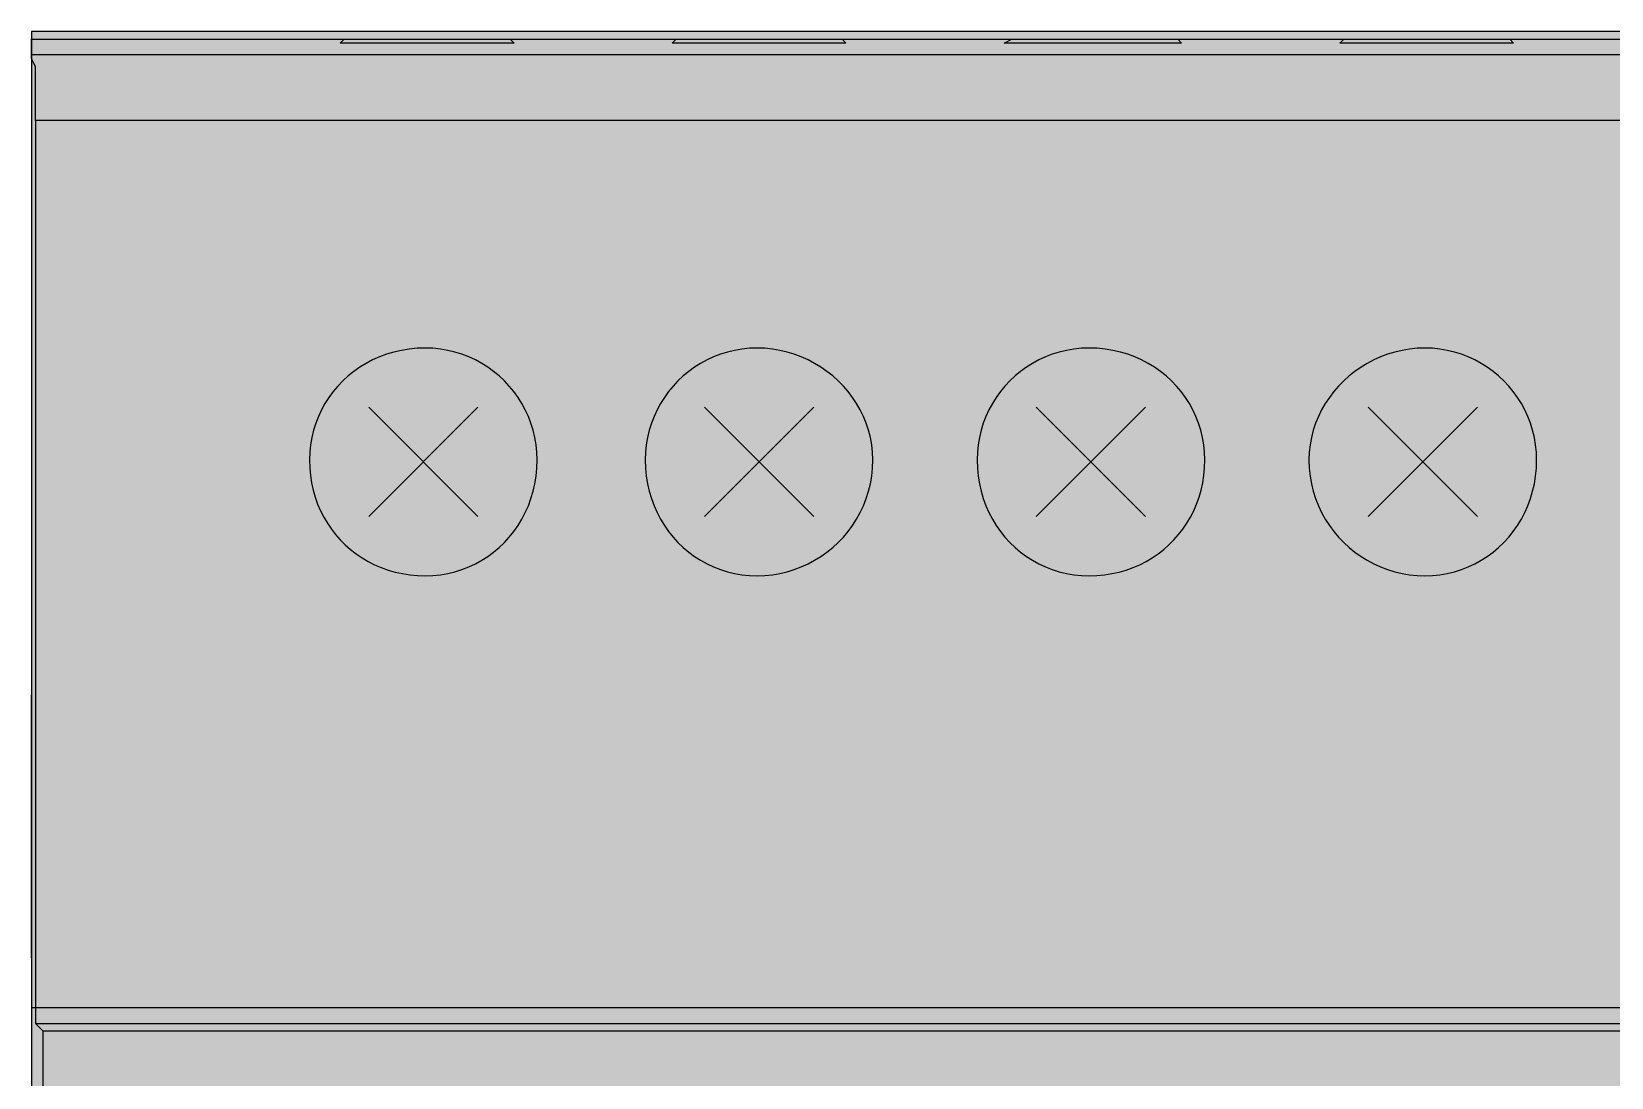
# Model space of a CAD drawing. Header units: millimetres. Extents: x 0 to 966, y -664 to 90.
# Drawn here: x 500 to 536.1, y -63.89 to -40 of the extents above; entities that cross this region are included whole.
import ezdxf

# ---------------------------------------------------------------- set-up
doc = ezdxf.new("R2010")
doc.units = ezdxf.units.MM
for name, color, linetype in [('HDL_BODY', 7, 'Continuous'), ('HDL_COLOUR', 7, 'Continuous'), ('HDL_DETAIL', 7, 'Continuous'), ('HDL_PRINT', 7, 'Continuous')]:
    doc.layers.add(name, color=color, linetype=linetype)

# ---------------------------------------------------------------- blocks, each defined once
blk = doc.blocks.new('M_R8.16.1_FRONT')
at = {"layer": 'HDL_BODY', "true_color": 0x202126}
blk.add_hatch(color=250, dxfattribs=at).paths.add_polyline_path([(0, 0), (144, 0), (144, 90), (0, 90)])
at = {"layer": 'HDL_BODY', "true_color": 0x2a2a30}
blk.add_hatch(color=250, dxfattribs=at).paths.add_polyline_path([(0.4, 20.52), (143.6, 20.52), (143.6, 68.31), (0.4, 68.31)])
at = {"layer": 'HDL_COLOUR', "true_color": 0x1a332c}
for points in [[(11.552, 80.215), (11.546, 80.39), (11.528, 80.562), (11.5, 80.73), (11.46, 80.894), (11.41, 81.054), (11.351, 81.209), (11.281, 81.36), (11.202, 81.504), (11.115, 81.643), (11.018, 81.776), (10.914, 81.902), (10.802, 82.022), (10.683, 82.134), (10.557, 82.238), (10.424, 82.334), (10.285, 82.421), (10.14, 82.5), (9.989, 82.57), (9.834, 82.63), (9.674, 82.679), (9.51, 82.719), (9.341, 82.747), (9.17, 82.765), (8.995, 82.771), (8.809, 82.765), (8.628, 82.747), (8.451, 82.719), (8.278, 82.679), (8.111, 82.63), (7.949, 82.57), (7.793, 82.5), (7.643, 82.421), (7.499, 82.334), (7.362, 82.238), (7.232, 82.134), (7.11, 82.022), (6.995, 81.902), (6.889, 81.776), (6.791, 81.643), (6.702, 81.504), (6.622, 81.36), (6.552, 81.209), (6.491, 81.054), (6.441, 80.894), (6.401, 80.73), (6.373, 80.562), (6.355, 80.39), (6.349, 80.215), (6.355, 80.037), (6.371, 79.862), (6.397, 79.692), (6.434, 79.526), (6.48, 79.364), (6.536, 79.208), (6.601, 79.056), (6.675, 78.91), (6.758, 78.77), (6.849, 78.636), (6.947, 78.509), (7.054, 78.388), (7.168, 78.274), (7.288, 78.168), (7.416, 78.069), (7.55, 77.979), (7.69, 77.896), (7.836, 77.822), (7.987, 77.757), (8.144, 77.701), (8.305, 77.655), (8.472, 77.618), (8.642, 77.592), (8.816, 77.576), (8.995, 77.57), (9.17, 77.576), (9.341, 77.594), (9.51, 77.622), (9.674, 77.662), (9.834, 77.712), (9.989, 77.773), (10.14, 77.843), (10.285, 77.923), (10.424, 78.012), (10.557, 78.11), (10.683, 78.216), (10.802, 78.33), (10.914, 78.453), (11.018, 78.582), (11.115, 78.719), (11.202, 78.863), (11.281, 79.013), (11.351, 79.169), (11.41, 79.331), (11.46, 79.499), (11.5, 79.671), (11.528, 79.848), (11.546, 80.03), (11.552, 80.215)], [(19.224, 80.215), (19.217, 80.39), (19.199, 80.562), (19.168, 80.73), (19.126, 80.894), (19.072, 81.054), (19.009, 81.209), (18.935, 81.36), (18.851, 81.504), (18.759, 81.643), (18.657, 81.776), (18.548, 81.902), (18.43, 82.022), (18.305, 82.134), (18.173, 82.238), (18.035, 82.334), (17.891, 82.421), (17.741, 82.5), (17.587, 82.57), (17.427, 82.63), (17.264, 82.679), (17.097, 82.719), (16.927, 82.747), (16.754, 82.765), (16.578, 82.771), (16.403, 82.765), (16.231, 82.747), (16.063, 82.719), (15.899, 82.679), (15.739, 82.63), (15.583, 82.57), (15.433, 82.5), (15.288, 82.421), (15.149, 82.334), (15.016, 82.238), (14.89, 82.134), (14.77, 82.022), (14.658, 81.902), (14.554, 81.776), (14.458, 81.643), (14.37, 81.504), (14.292, 81.36), (14.222, 81.209), (14.162, 81.054), (14.112, 80.894), (14.073, 80.73), (14.044, 80.562), (14.027, 80.39), (14.021, 80.215), (14.027, 80.03), (14.044, 79.848), (14.073, 79.671), (14.112, 79.499), (14.162, 79.331), (14.222, 79.169), (14.292, 79.013), (14.37, 78.863), (14.458, 78.719), (14.554, 78.582), (14.658, 78.453), (14.77, 78.33), (14.89, 78.216), (15.016, 78.11), (15.149, 78.012), (15.288, 77.923), (15.433, 77.843), (15.583, 77.773), (15.739, 77.712), (15.899, 77.662), (16.063, 77.622), (16.231, 77.594), (16.403, 77.576), (16.578, 77.57), (16.754, 77.576), (16.927, 77.594), (17.097, 77.622), (17.264, 77.662), (17.427, 77.712), (17.587, 77.773), (17.741, 77.843), (17.891, 77.923), (18.035, 78.012), (18.173, 78.11), (18.305, 78.216), (18.43, 78.33), (18.548, 78.453), (18.657, 78.582), (18.759, 78.719), (18.851, 78.863), (18.935, 79.013), (19.009, 79.169), (19.072, 79.331), (19.126, 79.499), (19.168, 79.671), (19.199, 79.848), (19.217, 80.03), (19.224, 80.215)], [(26.807, 80.215), (26.802, 80.39), (26.784, 80.562), (26.755, 80.73), (26.716, 80.894), (26.665, 81.054), (26.605, 81.209), (26.535, 81.36), (26.455, 81.504), (26.366, 81.643), (26.268, 81.776), (26.161, 81.902), (26.047, 82.022), (25.925, 82.134), (25.795, 82.238), (25.658, 82.334), (25.514, 82.421), (25.364, 82.5), (25.208, 82.57), (25.046, 82.63), (24.878, 82.679), (24.706, 82.719), (24.529, 82.747), (24.347, 82.765), (24.162, 82.771), (23.987, 82.765), (23.815, 82.747), (23.647, 82.719), (23.483, 82.679), (23.323, 82.63), (23.167, 82.57), (23.017, 82.5), (22.872, 82.421), (22.733, 82.334), (22.6, 82.238), (22.473, 82.134), (22.354, 82.022), (22.242, 81.902), (22.138, 81.776), (22.042, 81.643), (21.954, 81.504), (21.875, 81.36), (21.806, 81.209), (21.746, 81.054), (21.696, 80.894), (21.657, 80.73), (21.628, 80.562), (21.61, 80.39), (21.605, 80.215), (21.61, 80.03), (21.628, 79.848), (21.657, 79.671), (21.696, 79.499), (21.746, 79.331), (21.806, 79.169), (21.875, 79.013), (21.954, 78.863), (22.042, 78.719), (22.138, 78.582), (22.242, 78.453), (22.354, 78.33), (22.473, 78.216), (22.6, 78.11), (22.733, 78.012), (22.872, 77.923), (23.017, 77.843), (23.167, 77.773), (23.323, 77.712), (23.483, 77.662), (23.647, 77.622), (23.815, 77.594), (23.987, 77.576), (24.162, 77.57), (24.34, 77.576), (24.515, 77.592), (24.685, 77.618), (24.851, 77.655), (25.013, 77.701), (25.169, 77.757), (25.321, 77.822), (25.467, 77.896), (25.607, 77.979), (25.741, 78.069), (25.868, 78.168), (25.989, 78.274), (26.103, 78.388), (26.209, 78.509), (26.308, 78.636), (26.399, 78.77), (26.481, 78.91), (26.555, 79.056), (26.62, 79.208), (26.676, 79.364), (26.723, 79.526), (26.759, 79.692), (26.786, 79.862), (26.802, 80.037), (26.807, 80.215)], [(34.39, 80.215), (34.384, 80.39), (34.367, 80.562), (34.338, 80.73), (34.299, 80.894), (34.249, 81.054), (34.189, 81.209), (34.12, 81.36), (34.041, 81.504), (33.953, 81.643), (33.857, 81.776), (33.753, 81.902), (33.641, 82.022), (33.522, 82.134), (33.396, 82.238), (33.263, 82.334), (33.124, 82.421), (32.979, 82.5), (32.828, 82.57), (32.673, 82.63), (32.513, 82.679), (32.349, 82.719), (32.18, 82.747), (32.009, 82.765), (31.834, 82.771), (31.659, 82.765), (31.485, 82.747), (31.315, 82.719), (31.148, 82.679), (30.985, 82.63), (30.825, 82.57), (30.671, 82.5), (30.521, 82.421), (30.377, 82.334), (30.239, 82.238), (30.107, 82.134), (29.982, 82.022), (29.865, 81.902), (29.755, 81.776), (29.653, 81.643), (29.561, 81.504), (29.477, 81.36), (29.403, 81.209), (29.34, 81.054), (29.286, 80.894), (29.244, 80.73), (29.213, 80.562), (29.195, 80.39), (29.188, 80.215), (29.195, 80.03), (29.213, 79.848), (29.244, 79.671), (29.286, 79.499), (29.34, 79.331), (29.403, 79.169), (29.477, 79.013), (29.561, 78.863), (29.653, 78.719), (29.755, 78.582), (29.865, 78.453), (29.982, 78.33), (30.107, 78.216), (30.239, 78.11), (30.377, 78.012), (30.521, 77.923), (30.671, 77.843), (30.825, 77.773), (30.985, 77.712), (31.148, 77.662), (31.315, 77.622), (31.485, 77.594), (31.659, 77.576), (31.834, 77.57), (32.009, 77.576), (32.18, 77.594), (32.349, 77.622), (32.513, 77.662), (32.673, 77.712), (32.828, 77.773), (32.979, 77.843), (33.124, 77.923), (33.263, 78.012), (33.396, 78.11), (33.522, 78.216), (33.641, 78.33), (33.753, 78.453), (33.857, 78.582), (33.953, 78.719), (34.041, 78.863), (34.12, 79.013), (34.189, 79.169), (34.249, 79.331), (34.299, 79.499), (34.338, 79.671), (34.367, 79.848), (34.384, 80.03), (34.39, 80.215)]]:
    blk.add_hatch(color=250, dxfattribs=at).paths.add_polyline_path(points)
at = {"layer": 'HDL_COLOUR', "true_color": 0x9ea4a8}
for points in [[(10.771, 80.17), (10.756, 80.408), (10.709, 80.642), (10.633, 80.867), (10.527, 81.081), (10.395, 81.279), (10.238, 81.458), (10.059, 81.615), (9.861, 81.747), (9.647, 81.852), (9.422, 81.929), (9.188, 81.975), (8.95, 81.991), (8.713, 81.975), (8.479, 81.929), (8.254, 81.852), (8.04, 81.747), (7.842, 81.615), (7.663, 81.458), (7.506, 81.279), (7.373, 81.081), (7.268, 80.867), (7.192, 80.642), (7.145, 80.408), (7.13, 80.17), (7.145, 79.933), (7.192, 79.699), (7.268, 79.474), (7.373, 79.26), (7.506, 79.062), (7.663, 78.883), (7.842, 78.726), (8.04, 78.594), (8.254, 78.489), (8.479, 78.412), (8.713, 78.366), (8.95, 78.35), (9.188, 78.366), (9.422, 78.412), (9.647, 78.489), (9.861, 78.594), (10.059, 78.726), (10.238, 78.883), (10.395, 79.062), (10.527, 79.26), (10.633, 79.474), (10.709, 79.699), (10.756, 79.933)], [(18.443, 80.17), (18.428, 80.408), (18.381, 80.642), (18.305, 80.867), (18.199, 81.081), (18.067, 81.279), (17.91, 81.458), (17.731, 81.615), (17.533, 81.747), (17.319, 81.852), (17.094, 81.929), (16.86, 81.975), (16.622, 81.991), (16.385, 81.975), (16.151, 81.929), (15.926, 81.852), (15.712, 81.747), (15.514, 81.615), (15.335, 81.458), (15.178, 81.279), (15.045, 81.081), (14.94, 80.867), (14.863, 80.642), (14.817, 80.408), (14.801, 80.17), (14.817, 79.933), (14.863, 79.699), (14.94, 79.474), (15.045, 79.26), (15.178, 79.062), (15.335, 78.883), (15.514, 78.726), (15.712, 78.594), (15.926, 78.489), (16.151, 78.412), (16.385, 78.366), (16.622, 78.35), (16.86, 78.366), (17.094, 78.412), (17.319, 78.489), (17.533, 78.594), (17.731, 78.726), (17.91, 78.883), (18.067, 79.062), (18.199, 79.26), (18.305, 79.474), (18.381, 79.699), (18.428, 79.933)], [(26.027, 80.17), (26.011, 80.408), (25.965, 80.642), (25.888, 80.867), (25.783, 81.081), (25.651, 81.279), (25.494, 81.458), (25.315, 81.615), (25.117, 81.747), (24.903, 81.852), (24.677, 81.929), (24.444, 81.975), (24.206, 81.991), (23.968, 81.975), (23.735, 81.929), (23.509, 81.852), (23.295, 81.747), (23.097, 81.615), (22.918, 81.458), (22.761, 81.279), (22.629, 81.081), (22.524, 80.867), (22.447, 80.642), (22.401, 80.408), (22.385, 80.17), (22.401, 79.933), (22.447, 79.699), (22.524, 79.474), (22.629, 79.26), (22.761, 79.062), (22.918, 78.883), (23.097, 78.726), (23.295, 78.594), (23.509, 78.489), (23.735, 78.412), (23.968, 78.366), (24.206, 78.35), (24.444, 78.366), (24.677, 78.412), (24.903, 78.489), (25.117, 78.594), (25.315, 78.726), (25.494, 78.883), (25.651, 79.062), (25.783, 79.26), (25.888, 79.474), (25.965, 79.699), (26.011, 79.933)], [(33.61, 80.17), (33.594, 80.408), (33.548, 80.642), (33.471, 80.867), (33.366, 81.081), (33.234, 81.279), (33.077, 81.458), (32.898, 81.615), (32.7, 81.747), (32.486, 81.852), (32.261, 81.929), (32.027, 81.975), (31.789, 81.991), (31.552, 81.975), (31.318, 81.929), (31.093, 81.852), (30.879, 81.747), (30.681, 81.615), (30.502, 81.458), (30.345, 81.279), (30.213, 81.081), (30.107, 80.867), (30.031, 80.642), (29.984, 80.408), (29.969, 80.17), (29.984, 79.933), (30.031, 79.699), (30.107, 79.474), (30.213, 79.26), (30.345, 79.062), (30.502, 78.883), (30.681, 78.726), (30.879, 78.594), (31.093, 78.489), (31.318, 78.412), (31.552, 78.366), (31.789, 78.35), (32.027, 78.366), (32.261, 78.412), (32.486, 78.489), (32.7, 78.594), (32.898, 78.726), (33.077, 78.883), (33.234, 79.062), (33.366, 79.26), (33.471, 79.474), (33.548, 79.699), (33.594, 79.933)]]:
    blk.add_hatch(color=253, dxfattribs=at).paths.add_polyline_path(points)
at = {"layer": 'HDL_PRINT', "true_color": 0xdee1e9}
for points in [[(9.171, 82.771), (8.818, 82.771), (8.818, 85.415), (11.464, 85.415), (13.492, 83.476), (13.227, 83.211), (11.376, 85.064), (9.171, 85.064), (9.171, 82.771)], [(16.755, 82.771), (16.402, 82.771), (16.402, 85.064), (13.933, 85.064), (13.933, 85.415), (16.755, 85.415), (16.755, 82.771)], [(24.427, 82.771), (24.074, 82.771), (24.074, 85.415), (26.719, 85.415), (28.659, 83.476), (28.483, 83.211), (26.543, 85.064), (24.427, 85.064), (24.427, 82.771)], [(32.009, 82.771), (31.658, 82.771), (31.658, 85.064), (29.188, 85.064), (29.188, 85.415), (32.009, 85.415), (32.009, 82.771)], [(11.552, 75.28), (12.787, 77.481), (14.021, 75.28), (11.552, 75.28)], [(26.807, 75.28), (28.042, 77.481), (29.277, 75.28), (26.807, 75.28)], [(9.259, 75.28), (9.083, 75.28), (9.083, 76.6), (9.045, 76.564), (9.017, 76.536), (8.995, 76.514), (8.972, 76.491), (8.944, 76.463), (8.906, 76.425), (8.868, 76.42), (8.831, 76.407), (8.793, 76.39), (8.755, 76.371), (8.717, 76.353), (8.68, 76.341), (8.642, 76.336), (8.642, 76.514), (8.679, 76.543), (8.722, 76.565), (8.769, 76.584), (8.818, 76.601), (8.867, 76.618), (8.915, 76.637), (8.958, 76.66), (8.995, 76.69), (9.028, 76.727), (9.053, 76.764), (9.073, 76.802), (9.092, 76.84), (9.113, 76.878), (9.138, 76.916), (9.171, 76.954), (9.259, 76.954), (9.259, 75.28)], [(17.107, 75.455), (17.107, 75.28), (16.049, 75.28), (16.049, 75.322), (16.049, 75.353), (16.049, 75.38), (16.049, 75.411), (16.049, 75.455), (16.087, 75.493), (16.114, 75.521), (16.137, 75.544), (16.16, 75.567), (16.188, 75.594), (16.225, 75.631), (16.23, 75.664), (16.242, 75.697), (16.263, 75.731), (16.292, 75.764), (16.329, 75.797), (16.374, 75.83), (16.428, 75.863), (16.49, 75.895), (16.552, 75.957), (16.607, 76.012), (16.656, 76.061), (16.7, 76.105), (16.739, 76.144), (16.775, 76.181), (16.81, 76.216), (16.843, 76.249), (16.848, 76.287), (16.86, 76.324), (16.877, 76.362), (16.896, 76.4), (16.913, 76.438), (16.926, 76.476), (16.931, 76.514), (16.93, 76.551), (16.928, 76.578), (16.92, 76.601), (16.905, 76.624), (16.88, 76.652), (16.843, 76.69), (16.805, 76.722), (16.767, 76.745), (16.729, 76.76), (16.692, 76.769), (16.654, 76.774), (16.616, 76.776), (16.578, 76.776), (16.535, 76.776), (16.493, 76.773), (16.457, 76.765), (16.428, 76.75), (16.409, 76.726), (16.402, 76.69), (16.369, 76.652), (16.346, 76.614), (16.33, 76.576), (16.321, 76.538), (16.316, 76.501), (16.314, 76.463), (16.314, 76.425), (16.049, 76.425), (16.078, 76.49), (16.101, 76.554), (16.12, 76.613), (16.137, 76.666), (16.154, 76.711), (16.173, 76.746), (16.196, 76.768), (16.225, 76.776), (16.262, 76.809), (16.305, 76.842), (16.353, 76.872), (16.402, 76.899), (16.451, 76.922), (16.498, 76.939), (16.541, 76.95), (16.578, 76.954), (16.644, 76.95), (16.709, 76.939), (16.772, 76.922), (16.832, 76.899), (16.887, 76.872), (16.938, 76.842), (16.982, 76.809), (17.019, 76.776), (17.052, 76.739), (17.075, 76.701), (17.091, 76.664), (17.1, 76.626), (17.105, 76.589), (17.107, 76.551), (17.107, 76.514), (17.107, 76.47), (17.107, 76.425), (17.107, 76.381), (17.107, 76.337), (17.107, 76.293), (17.107, 76.249), (17.074, 76.244), (17.049, 76.23), (17.029, 76.207), (17.01, 76.179), (16.989, 76.145), (16.964, 76.109), (16.931, 76.071), (16.893, 76.034), (16.855, 75.996), (16.818, 75.959), (16.78, 75.921), (16.742, 75.884), (16.704, 75.846), (16.667, 75.809), (16.596, 75.771), (16.537, 75.735), (16.488, 75.701), (16.451, 75.673), (16.424, 75.65), (16.407, 75.636), (16.402, 75.631), (16.395, 75.594), (16.379, 75.567), (16.358, 75.544), (16.336, 75.521), (16.32, 75.493), (16.314, 75.455), (17.107, 75.455)], [(23.633, 75.72), (23.897, 75.809), (23.898, 75.738), (23.899, 75.679), (23.904, 75.63), (23.914, 75.592), (23.929, 75.566), (23.953, 75.55), (23.985, 75.544), (24.023, 75.507), (24.051, 75.482), (24.074, 75.466), (24.096, 75.458), (24.124, 75.456), (24.162, 75.455), (24.2, 75.455), (24.237, 75.457), (24.275, 75.462), (24.313, 75.472), (24.351, 75.488), (24.389, 75.511), (24.427, 75.544), (24.459, 75.581), (24.483, 75.619), (24.498, 75.657), (24.508, 75.695), (24.513, 75.733), (24.514, 75.771), (24.515, 75.809), (24.514, 75.852), (24.511, 75.893), (24.504, 75.929), (24.489, 75.958), (24.464, 75.978), (24.427, 75.985), (24.389, 76.021), (24.361, 76.045), (24.338, 76.06), (24.315, 76.068), (24.288, 76.07), (24.25, 76.071), (24.206, 76.071), (24.175, 76.071), (24.148, 76.071), (24.117, 76.071), (24.074, 76.071), (24.074, 76.249), (24.162, 76.249), (24.169, 76.25), (24.188, 76.253), (24.217, 76.26), (24.253, 76.275), (24.294, 76.299), (24.338, 76.336), (24.375, 76.343), (24.4, 76.362), (24.415, 76.391), (24.423, 76.428), (24.426, 76.47), (24.427, 76.514), (24.426, 76.557), (24.423, 76.598), (24.415, 76.634), (24.4, 76.663), (24.375, 76.683), (24.338, 76.69), (24.331, 76.726), (24.312, 76.75), (24.283, 76.765), (24.247, 76.773), (24.206, 76.776), (24.162, 76.776), (24.124, 76.776), (24.096, 76.773), (24.074, 76.765), (24.051, 76.75), (24.023, 76.726), (23.985, 76.69), (23.948, 76.683), (23.923, 76.663), (23.908, 76.634), (23.901, 76.598), (23.898, 76.557), (23.897, 76.514), (23.721, 76.514), (23.725, 76.576), (23.736, 76.631), (23.753, 76.679), (23.776, 76.722), (23.803, 76.761), (23.833, 76.797), (23.864, 76.832), (23.897, 76.865), (23.935, 76.898), (23.973, 76.922), (24.011, 76.938), (24.048, 76.947), (24.086, 76.952), (24.124, 76.954), (24.162, 76.954), (24.2, 76.954), (24.237, 76.952), (24.275, 76.947), (24.313, 76.938), (24.351, 76.922), (24.389, 76.898), (24.427, 76.865), (24.47, 76.859), (24.511, 76.842), (24.548, 76.821), (24.577, 76.799), (24.596, 76.783), (24.603, 76.776), (24.608, 76.739), (24.62, 76.701), (24.637, 76.664), (24.656, 76.626), (24.673, 76.589), (24.686, 76.551), (24.691, 76.514), (24.684, 76.476), (24.668, 76.448), (24.647, 76.425), (24.626, 76.402), (24.609, 76.374), (24.603, 76.336), (24.598, 76.303), (24.583, 76.279), (24.561, 76.258), (24.533, 76.24), (24.5, 76.219), (24.464, 76.193), (24.427, 76.16), (24.464, 76.16), (24.502, 76.158), (24.54, 76.153), (24.578, 76.144), (24.615, 76.128), (24.653, 76.104), (24.691, 76.071), (24.696, 76.034), (24.708, 75.996), (24.726, 75.959), (24.744, 75.921), (24.762, 75.884), (24.774, 75.846), (24.779, 75.809), (24.775, 75.746), (24.764, 75.691), (24.747, 75.642), (24.724, 75.599), (24.697, 75.559), (24.667, 75.523), (24.636, 75.489), (24.603, 75.455), (24.566, 75.422), (24.521, 75.39), (24.471, 75.36), (24.415, 75.334), (24.356, 75.312), (24.293, 75.294), (24.228, 75.283), (24.162, 75.28), (24.119, 75.284), (24.069, 75.297), (24.014, 75.313), (23.957, 75.332), (23.902, 75.349), (23.852, 75.361), (23.809, 75.366), (23.78, 75.403), (23.757, 75.446), (23.738, 75.494), (23.721, 75.543), (23.704, 75.592), (23.685, 75.639), (23.662, 75.683), (23.633, 75.72)]]:
    blk.add_hatch(color=254, dxfattribs=at).paths.add_polyline_path(points)
h = blk.add_hatch(color=254, dxfattribs=at)
h.paths.add_polyline_path([(32.009, 75.28), (32.009, 75.72), (31.218, 75.72), (31.218, 75.895), (32.009, 76.954), (32.185, 76.954), (32.185, 75.895), (32.364, 75.895), (32.364, 75.72), (32.185, 75.72), (32.185, 75.28), (32.009, 75.28)])
h.paths.add_polyline_path([(32.009, 75.895), (32.009, 76.6), (31.48, 75.895), (32.009, 75.895)])
h = blk.add_hatch(color=254, dxfattribs=at)
h.paths.add_polyline_path([(11.376, 71.225), (12.522, 74.31), (12.963, 74.31), (14.197, 71.225), (13.756, 71.225), (13.404, 72.194), (12.081, 72.194), (11.816, 71.225), (11.376, 71.225)])
h.paths.add_polyline_path([(12.257, 72.546), (13.227, 72.546), (12.963, 73.34), (12.936, 73.417), (12.91, 73.489), (12.883, 73.556), (12.857, 73.62), (12.83, 73.681), (12.804, 73.739), (12.777, 73.795), (12.751, 73.85), (12.725, 73.903), (12.698, 73.956), (12.695, 73.897), (12.687, 73.839), (12.675, 73.78), (12.661, 73.722), (12.647, 73.663), (12.633, 73.605), (12.621, 73.546), (12.613, 73.488), (12.61, 73.429), (12.257, 72.546)])
h = blk.add_hatch(color=254, dxfattribs=at)
h.paths.add_polyline_path([(26.896, 71.225), (26.896, 74.31), (28.042, 74.31), (28.101, 74.307), (28.159, 74.298), (28.218, 74.287), (28.277, 74.272), (28.336, 74.258), (28.395, 74.244), (28.453, 74.232), (28.512, 74.223), (28.571, 74.22), (28.633, 74.188), (28.688, 74.155), (28.737, 74.122), (28.78, 74.089), (28.82, 74.056), (28.856, 74.023), (28.89, 73.989), (28.924, 73.956), (28.953, 73.894), (28.975, 73.837), (28.99, 73.785), (29.001, 73.735), (29.007, 73.686), (29.01, 73.633), (29.012, 73.577), (29.012, 73.515), (29.012, 73.473), (29.01, 73.423), (29.005, 73.368), (28.995, 73.312), (28.98, 73.257), (28.956, 73.206), (28.924, 73.164), (28.89, 73.131), (28.856, 73.097), (28.82, 73.064), (28.78, 73.031), (28.737, 72.998), (28.688, 72.965), (28.633, 72.932), (28.571, 72.9), (28.63, 72.87), (28.688, 72.84), (28.744, 72.81), (28.798, 72.781), (28.85, 72.751), (28.898, 72.722), (28.941, 72.693), (28.979, 72.664), (29.012, 72.635), (29.041, 72.576), (29.07, 72.517), (29.097, 72.458), (29.122, 72.399), (29.144, 72.34), (29.162, 72.281), (29.176, 72.223), (29.185, 72.164), (29.188, 72.105), (29.183, 72.062), (29.171, 72.012), (29.154, 71.957), (29.135, 71.9), (29.117, 71.846), (29.105, 71.796), (29.1, 71.754), (29.067, 71.717), (29.034, 71.675), (29.001, 71.631), (28.968, 71.588), (28.935, 71.55), (28.902, 71.518), (28.869, 71.497), (28.835, 71.489), (28.802, 71.456), (28.768, 71.424), (28.732, 71.394), (28.692, 71.367), (28.649, 71.344), (28.6, 71.326), (28.545, 71.315), (28.483, 71.311), (28.446, 71.307), (28.401, 71.297), (28.351, 71.284), (28.295, 71.268), (28.236, 71.252), (28.173, 71.238), (28.108, 71.228), (28.042, 71.225), (26.896, 71.225)])
h.paths.add_polyline_path([(27.248, 72.986), (27.954, 72.986), (28.024, 72.991), (28.085, 73.003), (28.139, 73.021), (28.186, 73.04), (28.229, 73.057), (28.268, 73.07), (28.307, 73.075), (28.344, 73.08), (28.382, 73.093), (28.42, 73.11), (28.458, 73.129), (28.495, 73.147), (28.533, 73.159), (28.571, 73.164), (28.576, 73.201), (28.589, 73.239), (28.606, 73.277), (28.625, 73.315), (28.642, 73.353), (28.654, 73.391), (28.659, 73.429), (28.654, 73.499), (28.642, 73.558), (28.625, 73.606), (28.606, 73.643), (28.589, 73.67), (28.576, 73.686), (28.571, 73.691), (28.533, 73.729), (28.495, 73.765), (28.458, 73.799), (28.42, 73.827), (28.382, 73.85), (28.344, 73.864), (28.307, 73.869), (28.273, 73.898), (28.238, 73.919), (28.198, 73.935), (28.152, 73.945), (28.098, 73.951), (28.034, 73.954), (27.957, 73.955), (27.865, 73.956), (27.248, 73.956), (27.248, 72.986)])
h.paths.add_polyline_path([(27.248, 71.665), (28.042, 71.665), (28.086, 71.665), (28.13, 71.665), (28.174, 71.665), (28.218, 71.665), (28.262, 71.665), (28.307, 71.665), (28.344, 71.665), (28.382, 71.667), (28.42, 71.672), (28.458, 71.682), (28.495, 71.697), (28.533, 71.721), (28.571, 71.754), (28.578, 71.761), (28.594, 71.78), (28.615, 71.808), (28.636, 71.844), (28.653, 71.886), (28.659, 71.93), (28.696, 71.936), (28.721, 71.955), (28.736, 71.984), (28.744, 72.02), (28.747, 72.061), (28.747, 72.105), (28.747, 72.175), (28.745, 72.237), (28.74, 72.29), (28.731, 72.338), (28.715, 72.381), (28.692, 72.421), (28.659, 72.459), (28.621, 72.491), (28.584, 72.516), (28.546, 72.536), (28.508, 72.555), (28.47, 72.576), (28.432, 72.601), (28.395, 72.635), (28.358, 72.635), (28.313, 72.635), (28.263, 72.635), (28.207, 72.635), (28.147, 72.635), (28.085, 72.635), (28.02, 72.635), (27.954, 72.635), (27.248, 72.635), (27.248, 71.665)])
at = {"layer": 'HDL_DETAIL', "color": 251, "true_color": 0x52555c}
for points in [[(0, 0), (144, 0), (144, 90), (0, 90), (0, 0)], [(0, 89.824), (0, 89.824)], [(0, 89.824), (0, 89.824)], [(0, 89.824), (0, 89.824)], [(0, 89.47), (0, 89.47)], [(0, 89.47), (0, 89.47)], [(0.088, 87.971), (0.088, 87.971)], [(0.088, 87.971), (0.088, 87.971)], [(11.552, 80.215), (11.546, 80.39), (11.528, 80.562), (11.5, 80.73), (11.46, 80.894), (11.41, 81.054), (11.351, 81.209), (11.281, 81.36), (11.202, 81.504), (11.115, 81.643), (11.018, 81.776), (10.914, 81.902), (10.802, 82.022), (10.683, 82.134), (10.557, 82.238), (10.424, 82.334), (10.285, 82.421), (10.14, 82.5), (9.989, 82.57), (9.834, 82.63), (9.674, 82.679), (9.51, 82.719), (9.341, 82.747), (9.17, 82.765), (8.995, 82.771), (8.809, 82.765), (8.628, 82.747), (8.451, 82.719), (8.278, 82.679), (8.111, 82.63), (7.949, 82.57), (7.793, 82.5), (7.643, 82.421), (7.499, 82.334), (7.362, 82.238), (7.232, 82.134), (7.11, 82.022), (6.995, 81.902), (6.889, 81.776), (6.791, 81.643), (6.702, 81.504), (6.622, 81.36), (6.552, 81.209), (6.491, 81.054), (6.441, 80.894), (6.401, 80.73), (6.373, 80.562), (6.355, 80.39), (6.349, 80.215), (6.355, 80.037), (6.371, 79.862), (6.397, 79.692), (6.434, 79.526), (6.48, 79.364), (6.536, 79.208), (6.601, 79.056), (6.675, 78.91), (6.758, 78.77), (6.849, 78.636), (6.947, 78.509), (7.054, 78.388), (7.168, 78.274), (7.288, 78.168), (7.416, 78.069), (7.55, 77.979), (7.69, 77.896), (7.836, 77.822), (7.987, 77.757), (8.144, 77.701), (8.305, 77.655), (8.472, 77.618), (8.642, 77.592), (8.816, 77.576), (8.995, 77.57), (9.17, 77.576), (9.341, 77.594), (9.51, 77.622), (9.674, 77.662), (9.834, 77.712), (9.989, 77.773), (10.14, 77.843), (10.285, 77.923), (10.424, 78.012), (10.557, 78.11), (10.683, 78.216), (10.802, 78.33), (10.914, 78.453), (11.018, 78.582), (11.115, 78.719), (11.202, 78.863), (11.281, 79.013), (11.351, 79.169), (11.41, 79.331), (11.46, 79.499), (11.5, 79.671), (11.528, 79.848), (11.546, 80.03), (11.552, 80.215)], [(19.224, 80.215), (19.217, 80.39), (19.199, 80.562), (19.168, 80.73), (19.126, 80.894), (19.072, 81.054), (19.009, 81.209), (18.935, 81.36), (18.851, 81.504), (18.759, 81.643), (18.657, 81.776), (18.548, 81.902), (18.43, 82.022), (18.305, 82.134), (18.173, 82.238), (18.035, 82.334), (17.891, 82.421), (17.741, 82.5), (17.587, 82.57), (17.427, 82.63), (17.264, 82.679), (17.097, 82.719), (16.927, 82.747), (16.754, 82.765), (16.578, 82.771), (16.403, 82.765), (16.231, 82.747), (16.063, 82.719), (15.899, 82.679), (15.739, 82.63), (15.583, 82.57), (15.433, 82.5), (15.288, 82.421), (15.149, 82.334), (15.016, 82.238), (14.89, 82.134), (14.77, 82.022), (14.658, 81.902), (14.554, 81.776), (14.458, 81.643), (14.37, 81.504), (14.292, 81.36), (14.222, 81.209), (14.162, 81.054), (14.112, 80.894), (14.073, 80.73), (14.044, 80.562), (14.027, 80.39), (14.021, 80.215), (14.027, 80.03), (14.044, 79.848), (14.073, 79.671), (14.112, 79.499), (14.162, 79.331), (14.222, 79.169), (14.292, 79.013), (14.37, 78.863), (14.458, 78.719), (14.554, 78.582), (14.658, 78.453), (14.77, 78.33), (14.89, 78.216), (15.016, 78.11), (15.149, 78.012), (15.288, 77.923), (15.433, 77.843), (15.583, 77.773), (15.739, 77.712), (15.899, 77.662), (16.063, 77.622), (16.231, 77.594), (16.403, 77.576), (16.578, 77.57), (16.754, 77.576), (16.927, 77.594), (17.097, 77.622), (17.264, 77.662), (17.427, 77.712), (17.587, 77.773), (17.741, 77.843), (17.891, 77.923), (18.035, 78.012), (18.173, 78.11), (18.305, 78.216), (18.43, 78.33), (18.548, 78.453), (18.657, 78.582), (18.759, 78.719), (18.851, 78.863), (18.935, 79.013), (19.009, 79.169), (19.072, 79.331), (19.126, 79.499), (19.168, 79.671), (19.199, 79.848), (19.217, 80.03), (19.224, 80.215)], [(26.807, 80.215), (26.802, 80.39), (26.784, 80.562), (26.755, 80.73), (26.716, 80.894), (26.665, 81.054), (26.605, 81.209), (26.535, 81.36), (26.455, 81.504), (26.366, 81.643), (26.268, 81.776), (26.161, 81.902), (26.047, 82.022), (25.925, 82.134), (25.795, 82.238), (25.658, 82.334), (25.514, 82.421), (25.364, 82.5), (25.208, 82.57), (25.046, 82.63), (24.878, 82.679), (24.706, 82.719), (24.529, 82.747), (24.347, 82.765), (24.162, 82.771), (23.987, 82.765), (23.815, 82.747), (23.647, 82.719), (23.483, 82.679), (23.323, 82.63), (23.167, 82.57), (23.017, 82.5), (22.872, 82.421), (22.733, 82.334), (22.6, 82.238), (22.473, 82.134), (22.354, 82.022), (22.242, 81.902), (22.138, 81.776), (22.042, 81.643), (21.954, 81.504), (21.875, 81.36), (21.806, 81.209), (21.746, 81.054), (21.696, 80.894), (21.657, 80.73), (21.628, 80.562), (21.61, 80.39), (21.605, 80.215), (21.61, 80.03), (21.628, 79.848), (21.657, 79.671), (21.696, 79.499), (21.746, 79.331), (21.806, 79.169), (21.875, 79.013), (21.954, 78.863), (22.042, 78.719), (22.138, 78.582), (22.242, 78.453), (22.354, 78.33), (22.473, 78.216), (22.6, 78.11), (22.733, 78.012), (22.872, 77.923), (23.017, 77.843), (23.167, 77.773), (23.323, 77.712), (23.483, 77.662), (23.647, 77.622), (23.815, 77.594), (23.987, 77.576), (24.162, 77.57), (24.34, 77.576), (24.515, 77.592), (24.685, 77.618), (24.851, 77.655), (25.013, 77.701), (25.169, 77.757), (25.321, 77.822), (25.467, 77.896), (25.607, 77.979), (25.741, 78.069), (25.868, 78.168), (25.989, 78.274), (26.103, 78.388), (26.209, 78.509), (26.308, 78.636), (26.399, 78.77), (26.481, 78.91), (26.555, 79.056), (26.62, 79.208), (26.676, 79.364), (26.723, 79.526), (26.759, 79.692), (26.786, 79.862), (26.802, 80.037), (26.807, 80.215)], [(34.39, 80.215), (34.384, 80.39), (34.367, 80.562), (34.338, 80.73), (34.299, 80.894), (34.249, 81.054), (34.189, 81.209), (34.12, 81.36), (34.041, 81.504), (33.953, 81.643), (33.857, 81.776), (33.753, 81.902), (33.641, 82.022), (33.522, 82.134), (33.396, 82.238), (33.263, 82.334), (33.124, 82.421), (32.979, 82.5), (32.828, 82.57), (32.673, 82.63), (32.513, 82.679), (32.349, 82.719), (32.18, 82.747), (32.009, 82.765), (31.834, 82.771), (31.659, 82.765), (31.485, 82.747), (31.315, 82.719), (31.148, 82.679), (30.985, 82.63), (30.825, 82.57), (30.671, 82.5), (30.521, 82.421), (30.377, 82.334), (30.239, 82.238), (30.107, 82.134), (29.982, 82.022), (29.865, 81.902), (29.755, 81.776), (29.653, 81.643), (29.561, 81.504), (29.477, 81.36), (29.403, 81.209), (29.34, 81.054), (29.286, 80.894), (29.244, 80.73), (29.213, 80.562), (29.195, 80.39), (29.188, 80.215), (29.195, 80.03), (29.213, 79.848), (29.244, 79.671), (29.286, 79.499), (29.34, 79.331), (29.403, 79.169), (29.477, 79.013), (29.561, 78.863), (29.653, 78.719), (29.755, 78.582), (29.865, 78.453), (29.982, 78.33), (30.107, 78.216), (30.239, 78.11), (30.377, 78.012), (30.521, 77.923), (30.671, 77.843), (30.825, 77.773), (30.985, 77.712), (31.148, 77.662), (31.315, 77.622), (31.485, 77.594), (31.659, 77.576), (31.834, 77.57), (32.009, 77.576), (32.18, 77.594), (32.349, 77.622), (32.513, 77.662), (32.673, 77.712), (32.828, 77.773), (32.979, 77.843), (33.124, 77.923), (33.263, 78.012), (33.396, 78.11), (33.522, 78.216), (33.641, 78.33), (33.753, 78.453), (33.857, 78.582), (33.953, 78.719), (34.041, 78.863), (34.12, 79.013), (34.189, 79.169), (34.249, 79.331), (34.299, 79.499), (34.338, 79.671), (34.367, 79.848), (34.384, 80.03), (34.39, 80.215)], [(0, 79.245), (0, 79.245)], [(0, 79.245), (0, 79.245)], [(0, 79.245), (0, 79.245)], [(0, 79.245), (0, 79.245)], [(0, 79.245), (0, 79.245)], [(0, 79.245), (0, 79.245)], [(0, 79.245), (0, 79.245)], [(0, 79.245), (0, 79.245)], [(0, 79.245), (0, 79.245)], [(0, 79.245), (0, 79.245)], [(0, 79.245), (0, 79.245)], [(0, 79.245), (0, 79.245)], [(0, 79.245), (0, 79.245)], [(0, 79.245), (0, 79.245)], [(0, 79.245), (0, 79.245)], [(0, 79.245), (0, 79.245)], [(0, 79.245), (0, 79.245)], [(0, 79.245), (0, 79.245)], [(0, 79.245), (0, 79.245)], [(0, 79.245), (0, 79.245)], [(0, 79.245), (0, 79.245)], [(0, 79.245), (0, 79.245)], [(0, 79.245), (0, 79.245)], [(0, 79.245), (0, 79.245)], [(0, 77.306), (0, 77.306)], [(0, 75.101), (0, 75.101)], [(0, 75.101), (0, 75.101)], [(0, 75.101), (0, 75.101)], [(0, 75.101), (0, 75.101)], [(0, 75.101), (0, 75.101)], [(0, 75.101), (0, 75.101)], [(0, 75.101), (0, 75.101)], [(0, 75.101), (0, 75.101)], [(0, 75.101), (0, 75.101)], [(0, 75.101), (0, 75.101)], [(0, 75.101), (0, 75.101)], [(0, 75.101), (0, 75.101)], [(0, 75.101), (0, 75.101)], [(0, 75.101), (0, 75.101)], [(0, 75.101), (0, 75.101)], [(0, 75.101), (0, 75.101)], [(0, 75.101), (0, 75.101)], [(0, 75.101), (0, 75.101)], [(0, 75.101), (0, 75.101)], [(0, 75.101), (0, 75.101)], [(0, 75.101), (0, 75.101)], [(0, 75.101), (0, 75.101)], [(0, 75.101), (0, 75.101)], [(0, 75.101), (0, 75.101)], [(0, 75.101), (0, 75.101)], [(0, 74.839), (0, 74.839)], [(0, 74.839), (0, 74.839)], [(0, 74.839), (0, 74.839)], [(0, 74.839), (0, 74.839)], [(0, 74.839), (0, 74.839)], [(0, 74.839), (0, 74.839)], [(0, 74.839), (0, 74.839)], [(0, 74.839), (0, 74.839)], [(0, 74.839), (0, 74.839)], [(0, 74.839), (0, 74.839)], [(0, 74.839), (0, 74.839)], [(0, 74.839), (0, 74.839)], [(0, 74.839), (0, 74.839)], [(0, 74.839), (0, 74.839)], [(0, 74.839), (0, 74.839)], [(0, 74.839), (0, 74.839)], [(0, 74.839), (0, 74.839)], [(0, 74.839), (0, 74.839)], [(0, 74.839), (0, 74.839)], [(0, 74.839), (0, 74.839)], [(0, 74.839), (0, 74.839)], [(0, 74.839), (0, 74.839)], [(0, 74.839), (0, 74.839)], [(0, 74.839), (0, 74.839)], [(0, 74.839), (0, 74.839)], [(0, 68.845), (0, 68.845)], [(0, 68.845), (0, 68.845)], [(0, 68.845), (0, 68.845)], [(0, 68.845), (0, 68.845)], [(0, 68.845), (0, 68.845)], [(0, 68.845), (0, 68.845)], [(0, 68.845), (0, 68.845)], [(0, 68.845), (0, 68.845)], [(0, 68.845), (0, 68.845)], [(0, 68.845), (0, 68.845)], [(0, 68.845), (0, 68.845)], [(0, 68.845), (0, 68.845)], [(0, 68.845), (0, 68.845)], [(0, 68.845), (0, 68.845)], [(0, 68.845), (0, 68.845)], [(0, 68.845), (0, 68.845)], [(0, 68.845), (0, 68.845)], [(0, 68.845), (0, 68.845)], [(0, 68.845), (0, 68.845)], [(0, 68.845), (0, 68.845)], [(0, 68.845), (0, 68.845)], [(0, 68.845), (0, 68.845)], [(0, 68.845), (0, 68.845)], [(0, 68.845), (0, 68.845)], [(0, 68.845), (0, 68.845)], [(0, 68.58), (0, 68.58)], [(0, 68.58), (0, 68.58)], [(0, 68.58), (0, 68.58)], [(0, 68.58), (0, 68.58)], [(0, 68.58), (0, 68.58)], [(0, 68.58), (0, 68.58)], [(0, 68.58), (0, 68.58)], [(0, 68.58), (0, 68.58)], [(0, 68.58), (0, 68.58)], [(0, 68.58), (0, 68.58)], [(0, 68.58), (0, 68.58)], [(0, 68.58), (0, 68.58)], [(0, 68.58), (0, 68.58)], [(0, 68.58), (0, 68.58)], [(0, 68.58), (0, 68.58)], [(0, 68.58), (0, 68.58)], [(0, 68.58), (0, 68.58)], [(0, 68.58), (0, 68.58)], [(0, 68.58), (0, 68.58)], [(0, 68.58), (0, 68.58)], [(0, 68.58), (0, 68.58)], [(0, 68.58), (0, 68.58)], [(0, 68.58), (0, 68.58)], [(0, 68.58), (0, 68.58)], [(0, 68.58), (0, 68.58)], [(0, 22.301), (144, 22.301), (144, 67.697), (0, 67.697), (0, 22.301)], [(0.088, 67.345), (0.088, 67.345)], [(0.088, 67.345), (0.088, 67.345)], [(0.088, 67.345), (0.088, 67.345)], [(0.265, 67.17), (0.265, 67.17)], [(0.265, 67.17), (0.265, 67.17)], [(0, 66.375), (0, 66.375)]]:
    blk.add_lwpolyline(points, close=True, dxfattribs=at)
for points in [[(0, 89.824), (0, 79.245)], [(0, 89.824), (0, 79.245)], [(0, 89.824), (0, 79.245)], [(0, 89.824), (0, 79.245)], [(0, 89.824), (0, 79.245)], [(0, 89.824), (0, 79.245)], [(0, 89.824), (0, 79.245)], [(0, 89.824), (0, 79.245)], [(0, 89.824), (0, 79.245)], [(0, 89.824), (0, 79.245)], [(0, 89.824), (0, 79.245)], [(0, 89.824), (0, 79.245)], [(0, 89.824), (0, 79.245)], [(0, 89.824), (0, 79.245)], [(0, 89.824), (0, 79.245)], [(0, 89.824), (0, 79.245)], [(0, 89.824), (0, 79.245)], [(0, 89.824), (0, 79.245)], [(0, 89.824), (0, 79.245)], [(0, 89.824), (0, 79.245)], [(0, 89.824), (0, 79.245)], [(0, 89.824), (65.256, 89.824)], [(0, 89.824), (65.256, 89.824)], [(0, 89.824), (65.256, 89.824)], [(0, 89.824), (65.256, 89.824)], [(0, 89.824), (65.256, 89.824)], [(0, 89.824), (65.256, 89.824)], [(0, 89.824), (65.256, 89.824)], [(0, 89.824), (65.256, 89.824)], [(0, 89.824), (65.256, 89.824)], [(0, 89.824), (65.256, 89.824)], [(0, 89.824), (65.256, 89.824)], [(0, 89.824), (65.256, 89.824)], [(0, 89.824), (65.256, 89.824)], [(0, 89.824), (65.256, 89.824)], [(0, 89.824), (65.256, 89.824)], [(0, 89.824), (65.256, 89.824)], [(0, 89.824), (65.256, 89.824)], [(0, 89.824), (65.256, 89.824)], [(0, 89.824), (65.256, 89.824)], [(0, 89.824), (65.256, 89.824)], [(0, 89.824), (65.256, 89.824)], [(0, 89.47), (0, 89.824)], [(0, 89.47), (0, 89.824)], [(0, 89.47), (0, 89.824)], [(0, 89.47), (0, 89.824)], [(0, 89.47), (0, 89.824)], [(0, 89.47), (0, 89.824)], [(0, 89.47), (0, 89.824)], [(0, 89.47), (0, 89.824)], [(0, 89.47), (0, 89.824)], [(0, 89.47), (0, 89.824)], [(0, 89.47), (0, 89.824)], [(0, 89.47), (0, 89.824)], [(0, 89.47), (0, 89.824)], [(0, 89.47), (0, 89.824)], [(0, 89.47), (0, 89.824)], [(0, 89.47), (0, 89.824)], [(0, 89.47), (0, 89.824)], [(0, 89.47), (0, 89.824)], [(0, 89.47), (0, 89.824)], [(0, 89.47), (0, 89.824)], [(0, 89.47), (0, 89.824)], [(7.054, 89.735), (7.143, 89.824)], [(11.023, 89.735), (10.934, 89.735), (10.67, 89.735), (10.229, 89.735), (9.612, 89.735), (8.995, 89.735), (8.377, 89.735), (7.848, 89.735), (7.407, 89.735), (7.143, 89.735), (7.054, 89.735)], [(7.143, 89.824), (7.407, 89.824), (7.848, 89.824), (8.377, 89.824), (8.995, 89.824), (9.612, 89.824), (10.229, 89.824), (10.67, 89.824), (10.934, 89.824), (11.023, 89.735)], [(14.638, 89.735), (14.726, 89.824)], [(18.606, 89.735), (18.518, 89.735), (18.254, 89.735), (17.813, 89.735), (17.284, 89.735), (16.667, 89.735), (16.049, 89.735), (15.432, 89.735), (14.991, 89.735), (14.726, 89.735), (14.638, 89.735)], [(14.726, 89.824), (14.991, 89.824), (15.432, 89.824), (16.049, 89.824), (16.667, 89.824), (17.284, 89.824), (17.813, 89.824), (18.254, 89.824), (18.518, 89.824), (18.606, 89.735)], [(22.222, 89.735), (22.398, 89.824)], [(26.278, 89.735), (26.19, 89.735), (25.837, 89.735), (25.396, 89.735), (24.867, 89.735), (24.25, 89.735), (23.633, 89.735), (23.104, 89.735), (22.663, 89.735), (22.398, 89.735), (22.222, 89.735)], [(22.398, 89.824), (22.663, 89.824), (23.104, 89.824), (23.633, 89.824), (24.25, 89.824), (24.867, 89.824), (25.396, 89.824), (25.837, 89.824), (26.19, 89.824), (26.278, 89.735)], [(29.893, 89.735), (29.983, 89.824)], [(33.861, 89.735), (33.774, 89.735), (33.509, 89.735), (33.069, 89.735), (32.45, 89.735), (31.834, 89.735), (31.218, 89.735), (30.688, 89.735), (30.248, 89.735), (29.983, 89.735), (29.893, 89.735)], [(29.983, 89.824), (30.248, 89.824), (30.688, 89.824), (31.218, 89.824), (31.834, 89.824), (32.45, 89.824), (33.069, 89.824), (33.509, 89.824), (33.774, 89.824), (33.861, 89.735)], [(0.088, 87.971), (0.088, 88.414), (0.088, 88.855), (0.088, 89.206), (0, 89.381), (0, 89.47)], [(143.296, 89.47), (0, 89.47)], [(143.296, 89.47), (0, 89.47)], [(143.296, 89.47), (0, 89.47)], [(143.296, 89.47), (0, 89.47)], [(143.296, 89.47), (0, 89.47)], [(143.296, 89.47), (0, 89.47)], [(143.296, 89.47), (0, 89.47)], [(143.296, 89.47), (0, 89.47)], [(143.296, 89.47), (0, 89.47)], [(143.296, 89.47), (0, 89.47)], [(143.296, 89.47), (0, 89.47)], [(143.296, 89.47), (0, 89.47)], [(143.296, 89.47), (0, 89.47)], [(143.296, 89.47), (0, 89.47)], [(143.296, 89.47), (0, 89.47)], [(143.296, 89.47), (0, 89.47)], [(143.296, 89.47), (0, 89.47)], [(143.296, 89.47), (0, 89.47)], [(143.296, 89.47), (0, 89.47)], [(143.296, 89.47), (0, 89.47)], [(143.296, 89.47), (0, 89.47)], [(0.088, 87.971), (0.088, 67.345)], [(0.088, 87.971), (0.088, 67.345)], [(0.088, 87.971), (0.088, 67.345)], [(0.088, 87.971), (0.088, 67.345)], [(0.088, 87.971), (0.088, 67.345)], [(0.088, 87.971), (0.088, 67.345)], [(0.088, 87.971), (0.088, 67.345)], [(0.088, 87.971), (0.088, 67.345)], [(0.088, 87.971), (0.088, 67.345)], [(0.088, 87.971), (0.088, 67.345)], [(0.088, 87.971), (0.088, 67.345)], [(0.088, 87.971), (0.088, 67.345)], [(0.088, 87.971), (0.088, 67.345)], [(0.088, 87.971), (0.088, 67.345)], [(0.088, 87.971), (0.088, 67.345)], [(0.088, 87.971), (0.088, 67.345)], [(0.088, 87.971), (0.088, 67.345)], [(0.088, 87.971), (0.088, 67.345)], [(0.088, 87.971), (0.088, 67.345)], [(0.088, 87.971), (0.088, 67.345)], [(0.088, 87.971), (0.088, 67.345)], [(143.296, 87.971), (0.088, 87.971)], [(143.296, 87.971), (0.088, 87.971)], [(143.296, 87.971), (0.088, 87.971)], [(143.296, 87.971), (0.088, 87.971)], [(143.296, 87.971), (0.088, 87.971)], [(143.296, 87.971), (0.088, 87.971)], [(143.296, 87.971), (0.088, 87.971)], [(143.296, 87.971), (0.088, 87.971)], [(143.296, 87.971), (0.088, 87.971)], [(143.296, 87.971), (0.088, 87.971)], [(143.296, 87.971), (0.088, 87.971)], [(143.296, 87.971), (0.088, 87.971)], [(143.296, 87.971), (0.088, 87.971)], [(143.296, 87.971), (0.088, 87.971)], [(143.296, 87.971), (0.088, 87.971)], [(143.296, 87.971), (0.088, 87.971)], [(143.296, 87.971), (0.088, 87.971)], [(143.296, 87.971), (0.088, 87.971)], [(143.296, 87.971), (0.088, 87.971)], [(143.296, 87.971), (0.088, 87.971)], [(143.296, 87.971), (0.088, 87.971)], [(0, 79.245), (0, 79.156), (0, 78.894), (0, 78.451), (0, 77.924), (0, 77.306)], [(0, 77.306), (0, 75.101)], [(0, 77.306), (0, 75.101)], [(0, 77.306), (0, 75.101)], [(0, 77.306), (0, 75.101)], [(0, 77.306), (0, 75.101)], [(0, 77.306), (0, 75.101)], [(0, 77.306), (0, 75.101)], [(0, 77.306), (0, 75.101)], [(0, 77.306), (0, 75.101)], [(0, 77.306), (0, 75.101)], [(0, 77.306), (0, 75.101)], [(0, 77.306), (0, 75.101)], [(0, 77.306), (0, 75.101)], [(0, 77.306), (0, 75.101)], [(0, 77.306), (0, 75.101)], [(0, 77.306), (0, 75.101)], [(0, 77.306), (0, 75.101)], [(0, 77.306), (0, 75.101)], [(0, 77.306), (0, 75.101)], [(0, 77.306), (0, 75.101)], [(0, 77.306), (0, 75.101)], [(0, 75.101), (0, 68.58)], [(0, 75.101), (0, 68.58)], [(0, 75.101), (0, 68.58)], [(0, 75.101), (0, 68.58)], [(0, 75.101), (0, 68.58)], [(0, 75.101), (0, 68.58)], [(0, 75.101), (0, 68.58)], [(0, 75.101), (0, 68.58)], [(0, 75.101), (0, 68.58)], [(0, 75.101), (0, 68.58)], [(0, 75.101), (0, 68.58)], [(0, 75.101), (0, 68.58)], [(0, 75.101), (0, 68.58)], [(0, 75.101), (0, 68.58)], [(0, 75.101), (0, 68.58)], [(0, 75.101), (0, 68.58)], [(0, 75.101), (0, 68.58)], [(0, 75.101), (0, 68.58)], [(0, 75.101), (0, 68.58)], [(0, 75.101), (0, 68.58)], [(0, 75.101), (0, 68.58)], [(0, 74.839), (0, 68.845)], [(0, 74.839), (0, 68.845)], [(0, 74.839), (0, 68.845)], [(0, 74.839), (0, 68.845)], [(0, 74.839), (0, 68.845)], [(0, 74.839), (0, 68.845)], [(0, 74.839), (0, 68.845)], [(0, 74.839), (0, 68.845)], [(0, 74.839), (0, 68.845)], [(0, 74.839), (0, 68.845)], [(0, 74.839), (0, 68.845)], [(0, 74.839), (0, 68.845)], [(0, 74.839), (0, 68.845)], [(0, 74.839), (0, 68.845)], [(0, 74.839), (0, 68.845)], [(0, 74.839), (0, 68.845)], [(0, 74.839), (0, 68.845)], [(0, 74.839), (0, 68.845)], [(0, 74.839), (0, 68.845)], [(0, 74.839), (0, 68.845)], [(0, 74.839), (0, 68.845)], [(0, 68.845), (0, 74.839)], [(0, 68.845), (0, 74.839)], [(0, 68.845), (0, 74.839)], [(0, 68.845), (0, 74.839)], [(0, 68.845), (0, 74.839)], [(0, 68.845), (0, 74.839)], [(0, 68.845), (0, 74.839)], [(0, 68.845), (0, 74.839)], [(0, 68.845), (0, 74.839)], [(0, 68.845), (0, 74.839)], [(0, 68.845), (0, 74.839)], [(0, 68.845), (0, 74.839)], [(0, 68.845), (0, 74.839)], [(0, 68.845), (0, 74.839)], [(0, 68.845), (0, 74.839)], [(0, 68.845), (0, 74.839)], [(0, 68.845), (0, 74.839)], [(0, 68.845), (0, 74.839)], [(0, 68.845), (0, 74.839)], [(0, 68.845), (0, 74.839)], [(0, 68.845), (0, 74.839)], [(0, 68.58), (0, 66.375)], [(0, 68.58), (0, 66.375)], [(0, 68.58), (0, 66.375)], [(0, 68.58), (0, 66.375)], [(0, 68.58), (0, 66.375)], [(0, 68.58), (0, 66.375)], [(0, 68.58), (0, 66.375)], [(0, 68.58), (0, 66.375)], [(0, 68.58), (0, 66.375)], [(0, 68.58), (0, 66.375)], [(0, 68.58), (0, 66.375)], [(0, 68.58), (0, 66.375)], [(0, 68.58), (0, 66.375)], [(0, 68.58), (0, 66.375)], [(0, 68.58), (0, 66.375)], [(0, 68.58), (0, 66.375)], [(0, 68.58), (0, 66.375)], [(0, 68.58), (0, 66.375)], [(0, 68.58), (0, 66.375)], [(0, 68.58), (0, 66.375)], [(0, 68.58), (0, 66.375)], [(0.088, 67.345), (143.296, 67.345)], [(0.088, 67.345), (143.296, 67.345)], [(0.088, 67.345), (143.296, 67.345)], [(0.088, 67.345), (143.296, 67.345)], [(0.088, 67.345), (143.296, 67.345)], [(0.088, 67.345), (143.296, 67.345)], [(0.088, 67.345), (143.296, 67.345)], [(0.088, 67.345), (143.296, 67.345)], [(0.088, 67.345), (143.296, 67.345)], [(0.088, 67.345), (143.296, 67.345)], [(0.088, 67.345), (143.296, 67.345)], [(0.088, 67.345), (143.296, 67.345)], [(0.088, 67.345), (143.296, 67.345)], [(0.088, 67.345), (143.296, 67.345)], [(0.088, 67.345), (143.296, 67.345)], [(0.088, 67.345), (143.296, 67.345)], [(0.088, 67.345), (143.296, 67.345)], [(0.088, 67.345), (143.296, 67.345)], [(0.088, 67.345), (143.296, 67.345)], [(0.088, 67.345), (143.296, 67.345)], [(0.088, 67.345), (143.296, 67.345)], [(0.088, 67.345), (0.265, 67.17)], [(0.088, 67.345), (0.265, 67.17)], [(0.088, 67.345), (0.265, 67.17)], [(0.088, 67.345), (0.265, 67.17)], [(0.088, 67.345), (0.265, 67.17)], [(0.088, 67.345), (0.265, 67.17)], [(0.088, 67.345), (0.265, 67.17)], [(0.088, 67.345), (0.265, 67.17)], [(0.088, 67.345), (0.265, 67.17)], [(0.088, 67.345), (0.265, 67.17)], [(0.088, 67.345), (0.265, 67.17)], [(0.088, 67.345), (0.265, 67.17)], [(0.088, 67.345), (0.265, 67.17)], [(0.088, 67.345), (0.265, 67.17)], [(0.088, 67.345), (0.265, 67.17)], [(0.088, 67.345), (0.265, 67.17)], [(0.088, 67.345), (0.265, 67.17)], [(0.088, 67.345), (0.265, 67.17)], [(0.088, 67.345), (0.265, 67.17)], [(0.088, 67.345), (0.265, 67.17)], [(0.088, 67.345), (0.265, 67.17)], [(0.265, 65.846), (0.265, 66.2), (0.265, 66.551), (0.265, 66.905), (0.265, 67.08), (0.265, 67.17)], [(143.121, 67.17), (0.265, 67.17)], [(143.121, 67.17), (0.265, 67.17)], [(143.121, 67.17), (0.265, 67.17)], [(143.121, 67.17), (0.265, 67.17)], [(143.121, 67.17), (0.265, 67.17)], [(143.121, 67.17), (0.265, 67.17)], [(143.121, 67.17), (0.265, 67.17)], [(143.121, 67.17), (0.265, 67.17)], [(143.121, 67.17), (0.265, 67.17)], [(143.121, 67.17), (0.265, 67.17)], [(143.121, 67.17), (0.265, 67.17)], [(143.121, 67.17), (0.265, 67.17)], [(143.121, 67.17), (0.265, 67.17)], [(143.121, 67.17), (0.265, 67.17)], [(143.121, 67.17), (0.265, 67.17)], [(143.121, 67.17), (0.265, 67.17)], [(143.121, 67.17), (0.265, 67.17)], [(143.121, 67.17), (0.265, 67.17)], [(143.121, 67.17), (0.265, 67.17)], [(143.121, 67.17), (0.265, 67.17)], [(143.121, 67.17), (0.265, 67.17)], [(0, 66.375), (0, 65.759), (0, 65.23), (0, 64.79), (0, 64.525), (0, 64.436)]]:
    blk.add_lwpolyline(points, dxfattribs=at)
at = {"layer": 'HDL_DETAIL', "color": 250, "true_color": 0x25292b}
for points in [[(7.702, 78.922), (10.199, 81.419)], [(7.702, 81.419), (10.199, 78.922)], [(15.374, 78.922), (17.871, 81.419)], [(15.374, 81.419), (17.871, 78.922)], [(22.957, 78.922), (25.455, 81.419)], [(22.957, 81.419), (25.455, 78.922)], [(30.541, 78.922), (33.038, 81.419)], [(30.541, 81.419), (33.038, 78.922)]]:
    blk.add_lwpolyline(points, dxfattribs=at)

msp = doc.modelspace()

# ---------------------------------------------------------------- block references
msp.add_blockref('M_R8.16.1_FRONT', (500, -130))

doc.saveas('drawing.dxf')
